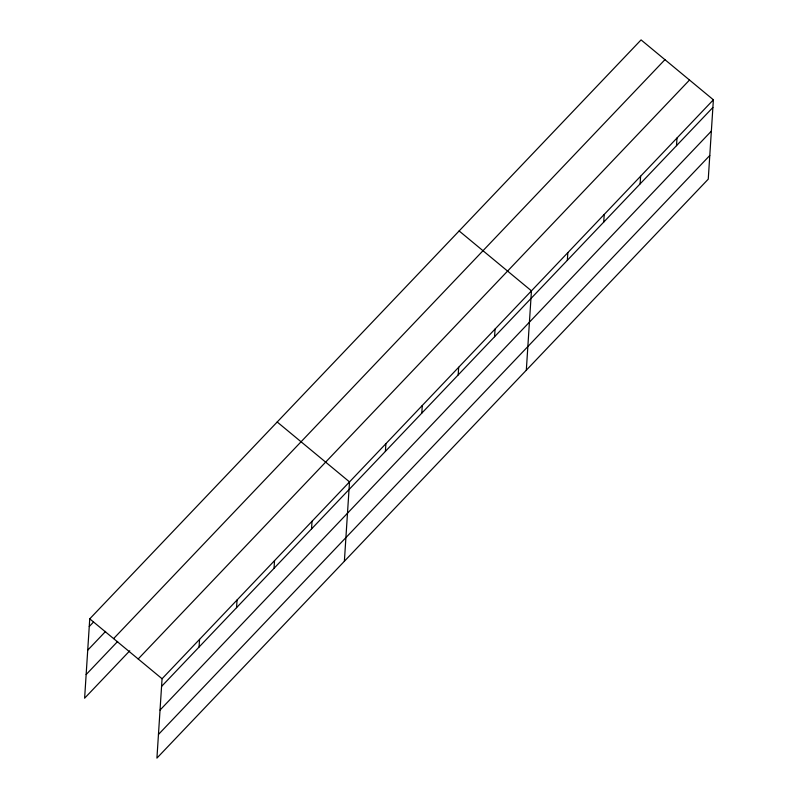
<?xml version="1.0" encoding="UTF-8"?>
<svg xmlns="http://www.w3.org/2000/svg" width="798" height="798" viewBox="0 0 798 798"><rect width="100%" height="100%" fill="white"/><g stroke="black" fill="none" stroke-linecap="round" stroke-linejoin="round"><path stroke-width="1.2" d="M713.382 99.8L162.064 678.749L156.927 758.1L708.255 179.151L713.382 99.8L641.073 39.9L89.745 618.849L84.618 698.2L129.775 650.779M199.061 647.048L199.55 639.378M236.547 607.677L237.046 600.006M274.033 568.316L274.532 560.645M311.529 528.944L312.018 521.274M344.377 561.253L349.514 481.902L277.195 422.002M385.404 451.369L385.903 443.698M421.793 413.155L422.282 405.484M458.182 374.94L458.67 367.27M494.561 336.736L495.059 329.065M526.321 370.202L531.448 290.851L459.129 230.951M567.338 260.318L567.837 252.637M603.727 222.103L604.226 214.433M640.116 183.889L640.604 176.218M676.505 145.685L676.993 138.004M89.256 626.52L93.516 622.051M87.72 650.18L105.615 631.388M113.615 638.609L664.934 59.67M86.144 674.549L117.675 641.442M138.194 658.978L689.522 80.029M161.565 686.42L712.883 107.471M160.039 710.07L711.357 131.121M158.463 734.449L709.781 155.5M89.745 618.849L162.064 678.749"/></g></svg>
